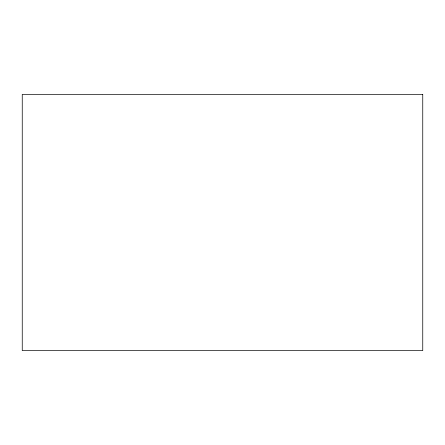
<?xml version="1.0" encoding="UTF-8"?>
<svg xmlns="http://www.w3.org/2000/svg" width="445" height="445" viewBox="0 0 445 445"><rect width="100%" height="100%" fill="white"/><g stroke="black" fill="none" stroke-linecap="round" stroke-linejoin="round"><path stroke-width="0.67" d="M422.75 94.39L22.25 94.39L22.25 350.61L422.75 350.61L422.75 94.39"/></g></svg>
